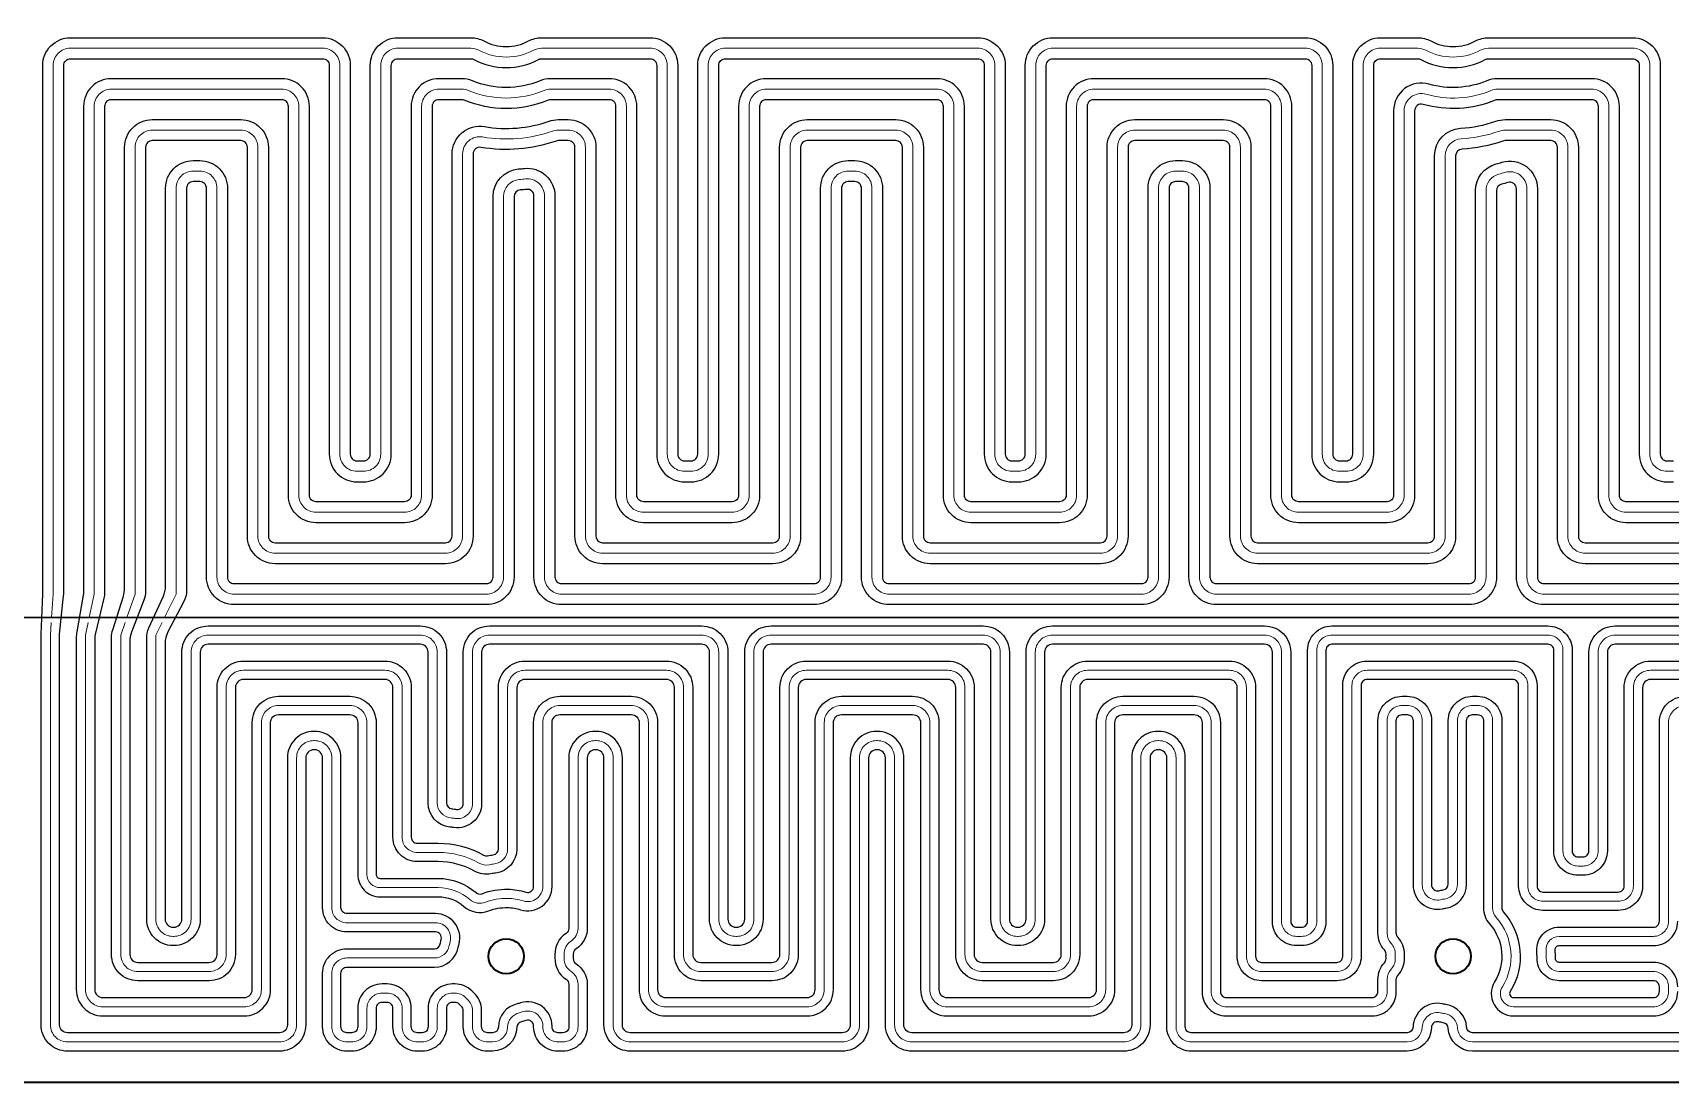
# Model space of a CAD drawing. Header units: millimetres. Extents: x -5937 to 68925, y -3068 to 5300.
# Drawn here: x 62103.1 to 62428.2, y 3786.1 to 3994.4 of the extents above; entities that cross this region are included whole.
import ezdxf

# ---------------------------------------------------------------- set-up
doc = ezdxf.new("R2010")
doc.units = ezdxf.units.MM
doc.header["$LTSCALE"] = 7
doc.layers.add('参照', color=6, linetype='Continuous', lineweight=9)
doc.layers.add('发热丝', color=3, linetype='Continuous')
doc.layers.add('发热分区', color=20, linetype='Continuous')

msp = doc.modelspace()

# ---------------------------------------------------------------- linework, layer by layer
at = {"color": 7, "linetype": 'Continuous', "lineweight": 35}
msp.add_lwpolyline([(61630.12, 4601.056), (61630.12, 4626.056), (61614.12, 4626.056), (61598.12, 4626.056), (61598.12, 4601.056, -0.4142136), (61593.12, 4596.056), (61433.12, 4596.056, 0.4142136), (61428.12, 4591.056), (61428.12, 3791.056, 0.4142136), (61433.12, 3786.056), (62773.12, 3786.056, 0.4142136), (62778.12, 3791.056), (62778.12, 4591.056, 0.4142136), (62773.12, 4596.056), (62613.12, 4596.056, -0.4142136), (62608.12, 4601.056), (62608.12, 4626.056), (62592.12, 4626.056), (62576.12, 4626.056), (62576.12, 4601.056)], format="xyb", dxfattribs=at)
at = {"color": 4}
msp.add_lwpolyline([(61712.454, 3786.056), (62493.786, 3786.056), (62493.786, 3878.312), (61712.454, 3878.312)], close=True, dxfattribs=at)
at = {"color": 7, "linetype": 'Continuous', "lineweight": 35}
for centre in [(62197.12, 3811.056), (62385.12, 3811.056)]:
    msp.add_circle(centre, 3.5, dxfattribs=at)
at = {"layer": '参照', "color": 5}
for points in [[(62106.858, 3878.312), (62107.185, 3882.947), (62107.185, 3987.911, -0.4142136), (62110.585, 3991.311), (62160.68, 3991.311, -0.4142136), (62164.08, 3987.911), (62164.08, 3910.731, 0.4142136), (62167.48, 3907.331), (62168.807, 3907.331, 0.4142136), (62172.207, 3910.731), (62172.207, 3987.911, -0.4142136), (62175.607, 3991.311), (62190.104, 3991.311, -0.123181), (62191.705, 3990.911, 0.2501577), (62202.535, 3990.911, -0.123181), (62204.135, 3991.311), (62225.701, 3991.311, -0.4142136), (62229.101, 3987.911), (62229.101, 3910.731, 0.4142136), (62232.501, 3907.331), (62233.829, 3907.331, 0.4142136), (62237.229, 3910.731), (62237.229, 3987.911, -0.4142136), (62240.629, 3991.311), (62290.723, 3991.311, -0.4142136), (62294.123, 3987.911), (62294.123, 3910.731, 0.4142136), (62297.523, 3907.331), (62298.851, 3907.331, 0.4142136), (62302.251, 3910.731), (62302.251, 3987.911, -0.4142136), (62305.651, 3991.311), (62355.745, 3991.311, -0.4142136), (62359.145, 3987.911), (62359.145, 3910.731, 0.4142136), (62362.545, 3907.331), (62363.873, 3907.331, 0.4142136), (62367.273, 3910.731), (62367.273, 3987.911, -0.4142136), (62370.673, 3991.311), (62378.104, 3991.311, -0.123181), (62379.705, 3990.911, 0.2501577), (62390.535, 3990.911, -0.123181), (62392.135, 3991.311), (62420.767, 3991.311, -0.4142136), (62424.167, 3987.911), (62424.167, 3910.731, 0.4142136), (62427.567, 3907.331), (62428.894, 3907.331, 0.4142136)], [(62114.334, 3878.312), (62115.313, 3882.947), (62115.313, 3979.784, -0.4142136), (62118.713, 3983.184), (62152.552, 3983.184, -0.4142136), (62155.952, 3979.784), (62155.952, 3902.603, 0.4142136), (62159.352, 3899.203), (62176.935, 3899.203, 0.4142136), (62180.335, 3902.603), (62180.335, 3979.784, -0.4142136), (62183.735, 3983.184), (62188.296, 3983.184, -0.0986129), (62189.599, 3982.924, 0.1991626), (62204.641, 3982.924, -0.0986129), (62205.943, 3983.184), (62217.574, 3983.184, -0.4142136), (62220.974, 3979.784), (62220.974, 3902.603, 0.4142136), (62224.374, 3899.203), (62241.957, 3899.203, 0.4142136), (62245.357, 3902.603), (62245.357, 3979.784, -0.4142136), (62248.757, 3983.184), (62282.595, 3983.184, -0.4142136), (62285.995, 3979.784), (62285.995, 3902.603, 0.4142136), (62289.395, 3899.203), (62306.979, 3899.203, 0.4142136), (62310.379, 3902.603), (62310.379, 3979.784, -0.4142136), (62313.779, 3983.184), (62347.617, 3983.184, -0.4142136), (62351.017, 3979.784), (62351.017, 3902.603, 0.4142136), (62354.417, 3899.203), (62372, 3899.203, 0.4142136), (62375.4, 3902.603), (62375.4, 3978.91, -0.4981807), (62379.733, 3982.18, 0.1693796), (62392.641, 3982.924, -0.0986129), (62393.943, 3983.184), (62412.639, 3983.184, -0.4142136), (62416.039, 3979.784), (62416.039, 3902.603, 0.4142136), (62419.439, 3899.203), (62437.022, 3899.203, 0.4142136)], [(62121.81, 3878.312), (62123.441, 3882.947), (62123.441, 3971.656, -0.4142136), (62126.841, 3975.056), (62144.424, 3975.056, -0.4142136), (62147.824, 3971.656), (62147.824, 3894.475, 0.4142136), (62151.224, 3891.075), (62185.063, 3891.075, 0.4142136), (62188.463, 3894.475), (62188.463, 3970.343, -0.4647844), (62192.436, 3973.694, 0.1274814), (62206.316, 3974.864, -0.0846172), (62207.443, 3975.056), (62209.446, 3975.056, -0.4142136), (62212.846, 3971.656), (62212.846, 3894.475, 0.4142136), (62216.246, 3891.075), (62250.084, 3891.075, 0.4142136), (62253.484, 3894.475), (62253.484, 3971.656, -0.4142136), (62256.884, 3975.056), (62274.468, 3975.056, -0.4142136), (62277.868, 3971.656), (62277.868, 3894.475, 0.4142136), (62281.268, 3891.075), (62315.106, 3891.075, 0.4142136), (62318.506, 3894.475), (62318.506, 3971.656, -0.4142136), (62321.906, 3975.056), (62339.489, 3975.056, -0.4142136), (62342.889, 3971.656), (62342.889, 3894.475, 0.4142136), (62346.289, 3891.075), (62380.128, 3891.075, 0.4142136), (62383.528, 3894.475), (62383.528, 3969.949, -0.3973077), (62386.731, 3973.343, 0.0700143), (62394.316, 3974.864, -0.0846172), (62395.443, 3975.056), (62404.511, 3975.056, -0.4142136), (62407.911, 3971.656), (62407.911, 3894.475, 0.4142136), (62411.311, 3891.075), (62445.15, 3891.075, 0.4142136)], [(62129.285, 3878.312), (62131.569, 3882.947), (62131.569, 3963.528, -0.4142136), (62134.969, 3966.928), (62136.296, 3966.928, -0.4142136), (62139.696, 3963.528), (62139.696, 3886.347, 0.4142136), (62143.096, 3882.947), (62193.19, 3882.947, 0.4142136), (62196.59, 3886.347), (62196.59, 3961.871, -0.3929539), (62199.742, 3965.262, 0.0084832), (62200.955, 3965.372, -0.4459295), (62204.718, 3961.991), (62204.718, 3886.347, 0.4142136), (62208.118, 3882.947), (62258.212, 3882.947, 0.4142136), (62261.612, 3886.347), (62261.612, 3963.528, -0.4142136), (62265.012, 3966.928), (62266.34, 3966.928, -0.4142136), (62269.74, 3963.528), (62269.74, 3886.347, 0.4142136), (62273.14, 3882.947), (62323.234, 3882.947, 0.4142136), (62326.634, 3886.347), (62326.634, 3963.528, -0.4142136), (62330.034, 3966.928), (62331.362, 3966.928, -0.4142136), (62334.762, 3963.528), (62334.762, 3886.347, 0.4142136), (62338.162, 3882.947), (62388.256, 3882.947, 0.4142136), (62391.656, 3886.347), (62391.656, 3963.043, -0.3411658), (62394.196, 3966.333, 0.0087743), (62395.409, 3966.673, -0.5021788), (62399.784, 3963.415), (62399.784, 3886.347, 0.4142136), (62403.184, 3882.947), (62453.278, 3882.947, 0.4142136)]]:
    msp.add_lwpolyline(points, format="xyb", dxfattribs=at)
at = {"layer": '参照'}
for points in [[(62431.874, 3794.056), (62388.974, 3794.056, -0.3976166), (62385.979, 3796.885, 0.3554097), (62383.426, 3799.682, -0.0172619), (62382.645, 3799.826, 0.4710798), (62379, 3796.976, -0.4064108), (62376.002, 3794.056), (62333.109, 3794.056, -0.4142136), (62330.109, 3797.056), (62330.109, 3850.467, 0.4142136), (62326.709, 3853.867), (62326.525, 3853.867, 0.4142136), (62323.125, 3850.467), (62323.125, 3797.456, -0.4142136), (62319.725, 3794.056), (62277.635, 3794.056, -0.4142136), (62274.235, 3797.456), (62274.235, 3850.467, 0.4142136), (62270.835, 3853.867), (62270.651, 3853.867, 0.4142136), (62267.251, 3850.467), (62267.251, 3797.456, -0.4142136), (62263.851, 3794.056), (62221.761, 3794.056, -0.4142136), (62218.361, 3797.456), (62218.361, 3850.467, 0.4142136), (62214.961, 3853.867), (62214.776, 3853.867, 0.4142136), (62211.376, 3850.467), (62211.376, 3816.602, -0.2556965), (62209.994, 3814.075, 0.2647582), (62208.613, 3811.447, -0.0169755), (62208.613, 3810.666, 0.2647582), (62209.994, 3808.038, -0.2556965), (62211.376, 3805.511), (62211.376, 3797.056, -0.4142136), (62208.376, 3794.056), (62207.392, 3794.056, -0.4142136), (62204.392, 3797.056), (62204.392, 3797.2, 0.5047852), (62200.508, 3800.067, -0.0175847), (62199.728, 3799.856, 0.3429904), (62197.408, 3796.995, -0.4082558), (62194.409, 3794.056), (62193.423, 3794.056, -0.4142136), (62190.423, 3797.056), (62190.423, 3800.275, 0.2127037), (62189.43, 3802.506, -0.0117559), (62189.036, 3802.877, 0.197379), (62186.927, 3803.743), (62186.439, 3803.743, 0.4142136), (62183.439, 3800.743), (62183.439, 3797.056, -0.4142136), (62180.439, 3794.056), (62179.455, 3794.056, -0.4142136), (62176.455, 3797.056), (62176.455, 3800.743, 0.4142136), (62173.455, 3803.743), (62172.471, 3803.743, 0.4142136), (62169.471, 3800.743), (62169.471, 3797.056, -0.4142136), (62166.471, 3794.056), (62165.486, 3794.056, -0.4142136), (62162.486, 3797.056), (62162.486, 3807.727, -0.4142136), (62165.486, 3810.727), (62182.868, 3810.727, 0.3609365), (62185.817, 3813.175, -0.0173899), (62185.991, 3813.955, 0.4909755), (62183.088, 3817.711), (62165.486, 3817.711, -0.4142136), (62162.486, 3820.711), (62162.486, 3850.467, 0.4142136), (62159.086, 3853.867), (62158.902, 3853.867, 0.4142136), (62155.502, 3850.467), (62155.502, 3797.456, -0.4142136), (62152.102, 3794.056), (62110.012, 3794.056, -0.4142136), (62106.612, 3797.456), (62106.612, 3874.82), (62106.788, 3877.312)], [(62431.289, 3860.851, 0.4142136), (62427.889, 3857.451), (62427.889, 3818.009, -0.4142136), (62424.889, 3815.009), (62406.16, 3815.009, 0.4331478), (62403.566, 3812.242, -0.0211715), (62403.6, 3810.678, 0.4202199), (62406.199, 3808.025), (62424.889, 3808.025, -0.4142136), (62427.889, 3805.025), (62427.889, 3804.041, -0.4142136), (62424.889, 3801.041), (62397.112, 3801.041, -0.587467), (62394.901, 3805.008, 0.331207), (62393.724, 3818.687, -0.1833972), (62392.968, 3820.677), (62392.968, 3857.851, 0.4142136), (62389.968, 3860.851), (62388.984, 3860.851, 0.4142136), (62385.984, 3857.851), (62385.984, 3825.398, -0.3715414), (62383.426, 3822.431, 0.0172619), (62382.645, 3822.287, -0.4792661), (62378.999, 3825.217), (62378.999, 3857.851, 0.4142136), (62375.999, 3860.851), (62375.015, 3860.851, 0.4142136), (62372.015, 3857.851), (62372.015, 3815.642, 0.1899304), (62372.822, 3813.595, -0.1987379), (62373.626, 3811.447, 0.0169755), (62373.626, 3810.666, -0.1987379), (62372.822, 3808.517, 0.1899304), (62372.015, 3806.471), (62372.015, 3804.041, -0.4142136), (62369.015, 3801.041), (62340.094, 3801.041, -0.4142136), (62337.094, 3804.041), (62337.094, 3857.451, 0.4142136), (62333.694, 3860.851), (62319.541, 3860.851, 0.4142136), (62316.141, 3857.451), (62316.141, 3804.441, -0.4142136), (62312.741, 3801.041), (62284.619, 3801.041, -0.4142136), (62281.219, 3804.441), (62281.219, 3857.451, 0.4142136), (62277.819, 3860.851), (62263.666, 3860.851, 0.4142136), (62260.266, 3857.451), (62260.266, 3804.441, -0.4142136), (62256.866, 3801.041), (62228.745, 3801.041, -0.4142136), (62225.345, 3804.441), (62225.345, 3857.451, 0.4142136), (62221.945, 3860.851), (62207.792, 3860.851, 0.4142136), (62204.392, 3857.451), (62204.392, 3824.913, -0.5047852), (62200.508, 3822.046, 0.0686159), (62197.408, 3822.553, 0.0986532), (62192.98, 3821.785, -0.2786018), (62189.925, 3822.326, 0.1815516), (62183.615, 3824.695), (62172.071, 3824.695, -0.4142136), (62169.471, 3827.295), (62169.471, 3857.451, 0.4142136), (62166.071, 3860.851), (62151.918, 3860.851, 0.4142136), (62148.518, 3857.451), (62148.518, 3804.441, -0.4142136), (62145.118, 3801.041), (62116.996, 3801.041, -0.4142136), (62113.596, 3804.441), (62113.596, 3874.82), (62114.123, 3877.312)], [(62452.427, 3867.835), (62424.305, 3867.835, 0.4142136), (62420.905, 3864.435), (62420.905, 3824.993, -0.4142136), (62417.905, 3821.993), (62402.952, 3821.993, -0.4142136), (62399.952, 3824.993), (62399.952, 3864.835, 0.4142136), (62396.952, 3867.835), (62368.031, 3867.835, 0.4142136), (62365.031, 3864.835), (62365.031, 3811.025, -0.4142136), (62362.031, 3808.025), (62347.078, 3808.025, -0.4142136), (62344.078, 3811.025), (62344.078, 3864.435, 0.4142136), (62340.678, 3867.835), (62312.556, 3867.835, 0.4142136), (62309.156, 3864.435), (62309.156, 3811.425, -0.4142136), (62305.756, 3808.025), (62291.604, 3808.025, -0.4142136), (62288.204, 3811.425), (62288.204, 3864.435, 0.4142136), (62284.804, 3867.835), (62256.682, 3867.835, 0.4142136), (62253.282, 3864.435), (62253.282, 3811.425, -0.4142136), (62249.882, 3808.025), (62235.729, 3808.025, -0.4142136), (62232.329, 3811.425), (62232.329, 3864.435, 0.4142136), (62228.929, 3867.835), (62200.808, 3867.835, 0.4142136), (62197.408, 3864.435), (62197.408, 3832.368, -0.3776089), (62194.786, 3829.392, 0.0143623), (62193.738, 3829.228, -0.1755768), (62191.721, 3829.561, 0.1284312), (62183.615, 3831.68), (62179.455, 3831.68, -0.4142136), (62176.455, 3834.68), (62176.455, 3864.435, 0.4142136), (62173.055, 3867.835), (62144.933, 3867.835, 0.4142136), (62141.533, 3864.435), (62141.533, 3811.425, -0.4142136), (62138.133, 3808.025), (62123.981, 3808.025, -0.4142136), (62120.581, 3811.425), (62120.581, 3874.82), (62121.458, 3877.312)], [(62459.411, 3874.82), (62417.321, 3874.82, 0.4142136), (62413.921, 3871.42), (62413.921, 3831.978, -0.4142136), (62410.921, 3828.978), (62409.937, 3828.978, -0.4142136), (62406.937, 3831.978), (62406.937, 3871.82, 0.4142136), (62403.937, 3874.82), (62361.047, 3874.82, 0.4142136), (62358.047, 3871.82), (62358.047, 3818.009, -0.4142136), (62355.047, 3815.009), (62354.062, 3815.009, -0.4142136), (62351.062, 3818.009), (62351.062, 3871.42, 0.4142136), (62347.662, 3874.82), (62305.572, 3874.82, 0.4142136), (62302.172, 3871.42), (62302.172, 3818.409, -0.4142136), (62298.772, 3815.009), (62298.588, 3815.009, -0.4142136), (62295.188, 3818.409), (62295.188, 3871.42, 0.4142136), (62291.788, 3874.82), (62249.698, 3874.82, 0.4142136), (62246.298, 3871.42), (62246.298, 3818.409, -0.4142136), (62242.898, 3815.009), (62242.714, 3815.009, -0.4142136), (62239.314, 3818.409), (62239.314, 3871.42, 0.4142136), (62235.914, 3874.82), (62193.823, 3874.82, 0.4142136), (62190.423, 3871.42), (62190.423, 3841.389, -0.4570215), (62186.993, 3838.42, 0.0093416), (62186.12, 3838.53, -0.3833394), (62183.439, 3841.513), (62183.439, 3871.42, 0.4142136), (62180.039, 3874.82), (62137.949, 3874.82, 0.4142136), (62134.549, 3871.42), (62134.549, 3818.409, -0.4142136), (62131.149, 3815.009), (62130.965, 3815.009, -0.4142136), (62127.565, 3818.409), (62127.565, 3874.82), (62128.792, 3877.312)]]:
    msp.add_lwpolyline(points, format="xyb", dxfattribs=at)
at = {"layer": '发热丝'}
for points in [[(62431.874, 3792.231), (62388.974, 3792.231, -0.3976166), (62384.157, 3796.781, 0.3554097), (62383.157, 3797.877, -0.0172619), (62382.252, 3798.043, 0.4710798), (62380.825, 3796.927, -0.4064108), (62376.002, 3792.231), (62333.109, 3792.231, -0.4142136), (62328.284, 3797.056), (62328.284, 3850.467, 0.4142136), (62326.709, 3852.042), (62326.525, 3852.042, 0.4142136), (62324.95, 3850.467), (62324.95, 3797.456, -0.4142136), (62319.725, 3792.231), (62277.635, 3792.231, -0.4142136), (62272.41, 3797.456), (62272.41, 3850.467, 0.4142136), (62270.835, 3852.042), (62270.651, 3852.042, 0.4142136), (62269.076, 3850.467), (62269.076, 3797.456, -0.4142136), (62263.851, 3792.231), (62221.761, 3792.231, -0.4142136), (62216.536, 3797.456), (62216.536, 3850.467, 0.4142136), (62214.961, 3852.042), (62214.776, 3852.042, 0.4142136), (62213.201, 3850.467), (62213.201, 3816.602, -0.2556965), (62210.978, 3812.538, 0.2647582), (62210.437, 3811.509, -0.0169755), (62210.437, 3810.604, 0.2647582), (62210.978, 3809.575, -0.2556965), (62213.201, 3805.511), (62213.201, 3797.056, -0.4142136), (62208.376, 3792.231), (62207.392, 3792.231, -0.4142136), (62202.567, 3797.056), (62202.567, 3797.2, 0.5047852), (62201.046, 3798.323, -0.0175847), (62200.141, 3798.078, 0.3429904), (62199.233, 3796.958, -0.4082558), (62194.409, 3792.231), (62193.423, 3792.231, -0.4142136), (62188.598, 3797.056), (62188.598, 3800.275, 0.2127037), (62188.209, 3801.149, -0.0117559), (62187.753, 3801.579, 0.197379), (62186.927, 3801.918), (62186.439, 3801.918, 0.4142136), (62185.264, 3800.743), (62185.264, 3797.056, -0.4142136), (62180.439, 3792.231), (62179.455, 3792.231, -0.4142136), (62174.63, 3797.056), (62174.63, 3800.743, 0.4142136), (62173.455, 3801.918), (62172.471, 3801.918, 0.4142136), (62171.296, 3800.743), (62171.296, 3797.056, -0.4142136), (62166.471, 3792.231), (62165.486, 3792.231, -0.4142136), (62160.661, 3797.056), (62160.661, 3807.727, -0.4142136), (62165.486, 3812.552), (62182.868, 3812.552, 0.3609365), (62184.023, 3813.511, -0.0173899), (62184.225, 3814.415, 0.4909755), (62183.088, 3815.886), (62165.486, 3815.886, -0.4142136), (62160.661, 3820.711), (62160.661, 3850.467, 0.4142136), (62159.086, 3852.042), (62158.902, 3852.042, 0.4142136), (62157.327, 3850.467), (62157.327, 3797.456, -0.4142136), (62152.102, 3792.231), (62110.012, 3792.231, -0.4142136), (62104.787, 3797.456), (62104.787, 3874.788, -0.0096263), (62104.791, 3874.98), (62105.097, 3882.925, 0.0096263), (62105.1, 3883.117), (62105.1, 3987.911, -0.4142136), (62110.585, 3993.396), (62160.68, 3993.396, -0.4142136), (62166.165, 3987.911), (62166.165, 3910.731, 0.4142136), (62167.48, 3909.416), (62168.807, 3909.416, 0.4142136), (62170.122, 3910.731), (62170.122, 3987.911, -0.4142136), (62175.607, 3993.396), (62190.104, 3993.396, -0.123181), (62192.687, 3992.75, 0.2501577), (62201.553, 3992.75, -0.123181), (62204.135, 3993.396), (62225.701, 3993.396, -0.4142136), (62231.186, 3987.911), (62231.186, 3910.731, 0.4142136), (62232.501, 3909.416), (62233.829, 3909.416, 0.4142136), (62235.144, 3910.731), (62235.144, 3987.911, -0.4142136), (62240.629, 3993.396), (62290.723, 3993.396, -0.4142136), (62296.208, 3987.911), (62296.208, 3910.731, 0.4142136), (62297.523, 3909.416), (62298.851, 3909.416, 0.4142136), (62300.166, 3910.731), (62300.166, 3987.911, -0.4142136), (62305.651, 3993.396), (62355.745, 3993.396, -0.4142136), (62361.23, 3987.911), (62361.23, 3910.731, 0.4142136), (62362.545, 3909.416), (62363.873, 3909.416, 0.4142136), (62365.188, 3910.731), (62365.188, 3987.911, -0.4142136), (62370.673, 3993.396), (62378.104, 3993.396, -0.123181), (62380.687, 3992.75, 0.2501577), (62389.553, 3992.75, -0.123181), (62392.135, 3993.396), (62420.767, 3993.396, -0.4142136), (62426.252, 3987.911), (62426.252, 3910.731, 0.4142136), (62427.567, 3909.416), (62428.894, 3909.416, 0.4142136)], [(62431.874, 3795.881), (62388.974, 3795.881, -0.3976166), (62387.801, 3796.989, 0.3554097), (62383.695, 3801.487, -0.0172619), (62383.038, 3801.608, 0.4710798), (62377.176, 3797.025, -0.4064108), (62376.002, 3795.881), (62333.109, 3795.881, -0.4142136), (62331.934, 3797.056), (62331.934, 3850.467, 0.4142136), (62326.709, 3855.692), (62326.525, 3855.692, 0.4142136), (62321.3, 3850.467), (62321.3, 3797.456, -0.4142136), (62319.725, 3795.881), (62277.635, 3795.881, -0.4142136), (62276.06, 3797.456), (62276.06, 3850.467, 0.4142136), (62270.835, 3855.692), (62270.651, 3855.692, 0.4142136), (62265.426, 3850.467), (62265.426, 3797.456, -0.4142136), (62263.851, 3795.881), (62221.761, 3795.881, -0.4142136), (62220.186, 3797.456), (62220.186, 3850.467, 0.4142136), (62214.961, 3855.692), (62214.776, 3855.692, 0.4142136), (62209.551, 3850.467), (62209.551, 3816.602, -0.2556965), (62209.01, 3815.612, 0.2647582), (62206.789, 3811.385, -0.0169755), (62206.789, 3810.728, 0.2647582), (62209.01, 3806.501, -0.2556965), (62209.551, 3805.511), (62209.551, 3797.056, -0.4142136), (62208.376, 3795.881), (62207.392, 3795.881, -0.4142136), (62206.217, 3797.056), (62206.217, 3797.2, 0.5047852), (62199.97, 3801.811, -0.0175847), (62199.314, 3801.633, 0.3429904), (62195.584, 3797.032, -0.4082558), (62194.409, 3795.881), (62193.423, 3795.881, -0.4142136), (62192.248, 3797.056), (62192.248, 3800.275, 0.2127037), (62190.65, 3803.863, -0.0117559), (62190.319, 3804.175, 0.197379), (62186.927, 3805.568), (62186.439, 3805.568, 0.4142136), (62181.614, 3800.743), (62181.614, 3797.056, -0.4142136), (62180.439, 3795.881), (62179.455, 3795.881, -0.4142136), (62178.28, 3797.056), (62178.28, 3800.743, 0.4142136), (62173.455, 3805.568), (62172.471, 3805.568, 0.4142136), (62167.646, 3800.743), (62167.646, 3797.056, -0.4142136), (62166.471, 3795.881), (62165.486, 3795.881, -0.4142136), (62164.311, 3797.056), (62164.311, 3807.727, -0.4142136), (62165.486, 3808.902), (62182.868, 3808.902, 0.3609365), (62187.61, 3812.838, -0.0173899), (62187.757, 3813.495, 0.4909755), (62183.088, 3819.536), (62165.486, 3819.536, -0.4142136), (62164.311, 3820.711), (62164.311, 3850.467, 0.4142136), (62159.086, 3855.692), (62158.902, 3855.692, 0.4142136), (62153.677, 3850.467), (62153.677, 3797.456, -0.4142136), (62152.102, 3795.881), (62110.012, 3795.881, -0.4142136), (62108.437, 3797.456), (62108.437, 3874.499, -0.0255812), (62108.463, 3875.01), (62109.244, 3882.619, 0.0255812), (62109.27, 3883.13), (62109.27, 3987.911, -0.4142136), (62110.585, 3989.226), (62160.68, 3989.226, -0.4142136), (62161.995, 3987.911), (62161.995, 3910.731, 0.4142136), (62167.48, 3905.246), (62168.807, 3905.246, 0.4142136), (62174.292, 3910.731), (62174.292, 3987.911, -0.4142136), (62175.607, 3989.226), (62190.104, 3989.226, -0.123181), (62190.723, 3989.071, 0.2501577), (62203.516, 3989.071, -0.123181), (62204.135, 3989.226), (62225.701, 3989.226, -0.4142136), (62227.016, 3987.911), (62227.016, 3910.731, 0.4142136), (62232.501, 3905.246), (62233.829, 3905.246, 0.4142136), (62239.314, 3910.731), (62239.314, 3987.911, -0.4142136), (62240.629, 3989.226), (62290.723, 3989.226, -0.4142136), (62292.038, 3987.911), (62292.038, 3910.731, 0.4142136), (62297.523, 3905.246), (62298.851, 3905.246, 0.4142136), (62304.336, 3910.731), (62304.336, 3987.911, -0.4142136), (62305.651, 3989.226), (62355.745, 3989.226, -0.4142136), (62357.06, 3987.911), (62357.06, 3910.731, 0.4142136), (62362.545, 3905.246), (62363.873, 3905.246, 0.4142136), (62369.358, 3910.731), (62369.358, 3987.911, -0.4142136), (62370.673, 3989.226), (62378.104, 3989.226, -0.123181), (62378.723, 3989.071, 0.2501577), (62391.516, 3989.071, -0.123181), (62392.135, 3989.226), (62420.767, 3989.226, -0.4142136), (62422.082, 3987.911), (62422.082, 3910.731, 0.4142136), (62427.567, 3905.246), (62428.894, 3905.246, 0.4142136)], [(62437.022, 3901.288), (62419.439, 3901.288, -0.4142136), (62418.124, 3902.603), (62418.124, 3979.784, 0.4142136), (62412.639, 3985.269), (62393.943, 3985.269, 0.0986129), (62391.842, 3984.85, -0.1693796), (62380.305, 3984.185, 0.4981807), (62373.315, 3978.91), (62373.315, 3902.603, -0.4142136), (62372, 3901.288), (62354.417, 3901.288, -0.4142136), (62353.102, 3902.603), (62353.102, 3979.784, 0.4142136), (62347.617, 3985.269), (62313.779, 3985.269, 0.4142136), (62308.294, 3979.784), (62308.294, 3902.603, -0.4142136), (62306.979, 3901.288), (62289.395, 3901.288, -0.4142136), (62288.08, 3902.603), (62288.08, 3979.784, 0.4142136), (62282.595, 3985.269), (62248.757, 3985.269, 0.4142136), (62243.272, 3979.784), (62243.272, 3902.603, -0.4142136), (62241.957, 3901.288), (62224.374, 3901.288, -0.4142136), (62223.059, 3902.603), (62223.059, 3979.784, 0.4142136), (62217.574, 3985.269), (62205.943, 3985.269, 0.0986129), (62203.842, 3984.85, -0.1991626), (62190.398, 3984.85, 0.0986129), (62188.296, 3985.269), (62183.735, 3985.269, 0.4142136), (62178.25, 3979.784), (62178.25, 3902.603, -0.4142136), (62176.935, 3901.288), (62159.352, 3901.288, -0.4142136), (62158.037, 3902.603), (62158.037, 3979.784, 0.4142136), (62152.552, 3985.269), (62118.713, 3985.269, 0.4142136), (62113.228, 3979.784), (62113.228, 3883.608, -0.0442256), (62113.15, 3882.729), (62111.849, 3875.447, 0.0442256), (62111.771, 3874.567), (62111.771, 3804.441, 0.4142136), (62116.996, 3799.216), (62145.118, 3799.216, 0.4142136), (62150.343, 3804.441), (62150.343, 3857.451, -0.4142136), (62151.918, 3859.026), (62166.071, 3859.026, -0.4142136), (62167.646, 3857.451), (62167.646, 3827.295, 0.4142136), (62172.071, 3822.87), (62183.613, 3822.87, -0.1816224), (62188.723, 3820.952, 0.2785928), (62193.637, 3820.082, -0.0986532), (62197.362, 3820.728, -0.0686159), (62199.97, 3820.302, 0.5047852), (62206.217, 3824.913), (62206.217, 3857.451, -0.4142136), (62207.792, 3859.026), (62221.945, 3859.026, -0.4142136), (62223.52, 3857.451), (62223.52, 3804.441, 0.4142136), (62228.745, 3799.216), (62256.866, 3799.216, 0.4142136), (62262.091, 3804.441), (62262.091, 3857.451, -0.4142136), (62263.666, 3859.026), (62277.819, 3859.026, -0.4142136), (62279.394, 3857.451), (62279.394, 3804.441, 0.4142136), (62284.619, 3799.216), (62312.741, 3799.216, 0.4142136), (62317.966, 3804.441), (62317.966, 3857.451, -0.4142136), (62319.541, 3859.026), (62333.694, 3859.026, -0.4142136), (62335.269, 3857.451), (62335.269, 3804.041, 0.4142136), (62340.094, 3799.216), (62369.015, 3799.216, 0.4142136), (62373.84, 3804.041), (62373.84, 3806.471, -0.1899304), (62374.156, 3807.272, 0.1987379), (62375.45, 3810.728, -0.0169755), (62375.45, 3811.385, 0.1987379), (62374.156, 3814.84, -0.1899304), (62373.84, 3815.642), (62373.84, 3857.851, -0.4142136), (62375.015, 3859.026), (62375.999, 3859.026, -0.4142136), (62377.174, 3857.851), (62377.174, 3825.217, 0.4792661), (62383.038, 3820.505, -0.0172619), (62383.695, 3820.626, 0.3715414), (62387.809, 3825.398), (62387.809, 3857.851, -0.4142136), (62388.984, 3859.026), (62389.968, 3859.026, -0.4142136), (62391.143, 3857.851), (62391.143, 3820.677, 0.1833972), (62392.358, 3817.476, -0.331207), (62393.349, 3805.968, 0.587467), (62397.112, 3799.216), (62424.889, 3799.216, 0.4142136), (62429.714, 3804.041)], [(62437.022, 3897.118), (62419.439, 3897.118, -0.4142136), (62413.954, 3902.603), (62413.954, 3979.784, 0.4142136), (62412.639, 3981.099), (62393.943, 3981.099, 0.0986129), (62393.439, 3980.998, -0.1693796), (62379.161, 3980.175, 0.4981807), (62377.485, 3978.91), (62377.485, 3902.603, -0.4142136), (62372, 3897.118), (62354.417, 3897.118, -0.4142136), (62348.932, 3902.603), (62348.932, 3979.784, 0.4142136), (62347.617, 3981.099), (62313.779, 3981.099, 0.4142136), (62312.464, 3979.784), (62312.464, 3902.603, -0.4142136), (62306.979, 3897.118), (62289.395, 3897.118, -0.4142136), (62283.91, 3902.603), (62283.91, 3979.784, 0.4142136), (62282.595, 3981.099), (62248.757, 3981.099, 0.4142136), (62247.442, 3979.784), (62247.442, 3902.603, -0.4142136), (62241.957, 3897.118), (62224.374, 3897.118, -0.4142136), (62218.889, 3902.603), (62218.889, 3979.784, 0.4142136), (62217.574, 3981.099), (62205.943, 3981.099, 0.0986129), (62205.439, 3980.998, -0.1991626), (62188.8, 3980.998, 0.0986129), (62188.296, 3981.099), (62183.735, 3981.099, 0.4142136), (62182.42, 3979.784), (62182.42, 3902.603, -0.4142136), (62176.935, 3897.118), (62159.352, 3897.118, -0.4142136), (62153.867, 3902.603), (62153.867, 3979.784, 0.4142136), (62152.552, 3981.099), (62118.713, 3981.099, 0.4142136), (62117.398, 3979.784), (62117.398, 3883.331, -0.0599127), (62117.256, 3882.146), (62115.564, 3875.213, 0.0599127), (62115.421, 3874.028), (62115.421, 3804.441, 0.4142136), (62116.996, 3802.866), (62145.118, 3802.866, 0.4142136), (62146.693, 3804.441), (62146.693, 3857.451, -0.4142136), (62151.918, 3862.676), (62166.071, 3862.676, -0.4142136), (62171.296, 3857.451), (62171.296, 3827.295, 0.4142136), (62172.071, 3826.52), (62183.613, 3826.52, -0.1816161), (62191.126, 3823.699, 0.2785928), (62192.322, 3823.488, -0.0986532), (62197.453, 3824.377, -0.0686159), (62201.046, 3823.79, 0.5047852), (62202.567, 3824.913), (62202.567, 3857.451, -0.4142136), (62207.792, 3862.676), (62221.945, 3862.676, -0.4142136), (62227.17, 3857.451), (62227.17, 3804.441, 0.4142136), (62228.745, 3802.866), (62256.866, 3802.866, 0.4142136), (62258.441, 3804.441), (62258.441, 3857.451, -0.4142136), (62263.666, 3862.676), (62277.819, 3862.676, -0.4142136), (62283.044, 3857.451), (62283.044, 3804.441, 0.4142136), (62284.619, 3802.866), (62312.741, 3802.866, 0.4142136), (62314.316, 3804.441), (62314.316, 3857.451, -0.4142136), (62319.541, 3862.676), (62333.694, 3862.676, -0.4142136), (62338.919, 3857.451), (62338.919, 3804.041, 0.4142136), (62340.094, 3802.866), (62369.015, 3802.866, 0.4142136), (62370.19, 3804.041), (62370.19, 3806.471, -0.1899304), (62371.487, 3809.762, 0.1987379), (62371.802, 3810.604, -0.0169755), (62371.802, 3811.509, 0.1987379), (62371.487, 3812.35, -0.1899304), (62370.19, 3815.642), (62370.19, 3857.851, -0.4142136), (62375.015, 3862.676), (62375.999, 3862.676, -0.4142136), (62380.824, 3857.851), (62380.824, 3825.217, 0.4792661), (62382.252, 3824.069, -0.0172619), (62383.157, 3824.236, 0.3715414), (62384.159, 3825.398), (62384.159, 3857.851, -0.4142136), (62388.984, 3862.676), (62389.968, 3862.676, -0.4142136), (62394.793, 3857.851), (62394.793, 3820.677, 0.1833972), (62395.089, 3819.898, -0.331207), (62396.453, 3804.048, 0.587467), (62397.112, 3802.866), (62424.889, 3802.866, 0.4142136), (62426.064, 3804.041), (62426.064, 3805.025, 0.4142136), (62424.889, 3806.2), (62406.199, 3806.2, -0.4202199), (62401.775, 3810.715, 0.0211715), (62401.744, 3812.125, -0.4331478), (62406.16, 3816.834), (62424.889, 3816.834, 0.4142136), (62426.064, 3818.009), (62426.064, 3857.451, -0.4142136), (62431.289, 3862.676)], [(62452.427, 3866.01), (62424.305, 3866.01, 0.4142136), (62422.73, 3864.435), (62422.73, 3824.993, -0.4142136), (62417.905, 3820.168), (62402.952, 3820.168, -0.4142136), (62398.127, 3824.993), (62398.127, 3864.835, 0.4142136), (62396.952, 3866.01), (62368.031, 3866.01, 0.4142136), (62366.856, 3864.835), (62366.856, 3811.025, -0.4142136), (62362.031, 3806.2), (62347.078, 3806.2, -0.4142136), (62342.253, 3811.025), (62342.253, 3864.435, 0.4142136), (62340.678, 3866.01), (62312.556, 3866.01, 0.4142136), (62310.981, 3864.435), (62310.981, 3811.425, -0.4142136), (62305.756, 3806.2), (62291.604, 3806.2, -0.4142136), (62286.379, 3811.425), (62286.379, 3864.435, 0.4142136), (62284.804, 3866.01), (62256.682, 3866.01, 0.4142136), (62255.107, 3864.435), (62255.107, 3811.425, -0.4142136), (62249.882, 3806.2), (62235.729, 3806.2, -0.4142136), (62230.504, 3811.425), (62230.504, 3864.435, 0.4142136), (62228.929, 3866.01), (62200.808, 3866.01, 0.4142136), (62199.233, 3864.435), (62199.233, 3832.368, -0.3776089), (62195.017, 3827.582, 0.0143623), (62194.072, 3827.434, -0.1755615), (62190.828, 3827.969, 0.1285414), (62183.609, 3829.855), (62179.455, 3829.855, -0.4142136), (62174.63, 3834.68), (62174.63, 3864.435, 0.4142136), (62173.055, 3866.01), (62144.933, 3866.01, 0.4142136), (62143.358, 3864.435), (62143.358, 3811.425, -0.4142136), (62138.133, 3806.2), (62123.981, 3806.2, -0.4142136), (62118.756, 3811.425), (62118.756, 3874.355, -0.0771684), (62118.991, 3875.871), (62121.12, 3882.564, 0.0771684), (62121.356, 3884.08), (62121.356, 3971.656, -0.4142136), (62126.841, 3977.141), (62144.424, 3977.141, -0.4142136), (62149.909, 3971.656), (62149.909, 3894.475, 0.4142136), (62151.224, 3893.16), (62185.063, 3893.16, 0.4142136), (62186.378, 3894.475), (62186.378, 3970.343, -0.4647844), (62192.788, 3975.749, 0.1274814), (62205.626, 3976.831, -0.0846172), (62207.443, 3977.141), (62209.446, 3977.141, -0.4142136), (62214.931, 3971.656), (62214.931, 3894.475, 0.4142136), (62216.246, 3893.16), (62250.084, 3893.16, 0.4142136), (62251.399, 3894.475), (62251.399, 3971.656, -0.4142136), (62256.884, 3977.141), (62274.468, 3977.141, -0.4142136), (62279.953, 3971.656), (62279.953, 3894.475, 0.4142136), (62281.268, 3893.16), (62315.106, 3893.16, 0.4142136), (62316.421, 3894.475), (62316.421, 3971.656, -0.4142136), (62321.906, 3977.141), (62339.489, 3977.141, -0.4142136), (62344.974, 3971.656), (62344.974, 3894.475, 0.4142136), (62346.289, 3893.16), (62380.128, 3893.16, 0.4142136), (62381.443, 3894.475), (62381.443, 3969.949, -0.3973077), (62386.61, 3975.425, 0.0700143), (62393.626, 3976.831, -0.0846172), (62395.443, 3977.141), (62404.511, 3977.141, -0.4142136), (62409.996, 3971.656), (62409.996, 3894.475, 0.4142136), (62411.311, 3893.16), (62445.15, 3893.16, 0.4142136)], [(62445.15, 3888.99), (62411.311, 3888.99, -0.4142136), (62405.826, 3894.475), (62405.826, 3971.656, 0.4142136), (62404.511, 3972.971), (62395.443, 3972.971, 0.0846172), (62395.007, 3972.897, -0.0700143), (62386.852, 3971.262, 0.3973077), (62385.613, 3969.949), (62385.613, 3894.475, -0.4142136), (62380.128, 3888.99), (62346.289, 3888.99, -0.4142136), (62340.804, 3894.475), (62340.804, 3971.656, 0.4142136), (62339.489, 3972.971), (62321.906, 3972.971, 0.4142136), (62320.591, 3971.656), (62320.591, 3894.475, -0.4142136), (62315.106, 3888.99), (62281.268, 3888.99, -0.4142136), (62275.783, 3894.475), (62275.783, 3971.656, 0.4142136), (62274.468, 3972.971), (62256.884, 3972.971, 0.4142136), (62255.569, 3971.656), (62255.569, 3894.475, -0.4142136), (62250.084, 3888.99), (62216.246, 3888.99, -0.4142136), (62210.761, 3894.475), (62210.761, 3971.656, 0.4142136), (62209.446, 3972.971), (62207.443, 3972.971, 0.0846172), (62207.007, 3972.897, -0.1274814), (62192.085, 3971.639, 0.4647844), (62190.548, 3970.343), (62190.548, 3894.475, -0.4142136), (62185.063, 3888.99), (62151.224, 3888.99, -0.4142136), (62145.739, 3894.475), (62145.739, 3971.656, 0.4142136), (62144.424, 3972.971), (62126.841, 3972.971, 0.4142136), (62125.526, 3971.656), (62125.526, 3883.523, -0.0923605), (62125.19, 3881.722), (62122.741, 3875.377, 0.0923605), (62122.406, 3873.576), (62122.406, 3811.425, 0.4142136), (62123.981, 3809.85), (62138.133, 3809.85, 0.4142136), (62139.708, 3811.425), (62139.708, 3864.435, -0.4142136), (62144.933, 3869.66), (62173.055, 3869.66, -0.4142136), (62178.28, 3864.435), (62178.28, 3834.68, 0.4142136), (62179.455, 3833.505), (62183.608, 3833.505, -0.1285356), (62192.614, 3831.153, 0.1755615), (62193.404, 3831.022, -0.0143623), (62194.556, 3831.203, 0.3776089), (62195.583, 3832.368), (62195.583, 3864.435, -0.4142136), (62200.808, 3869.66), (62228.929, 3869.66, -0.4142136), (62234.154, 3864.435), (62234.154, 3811.425, 0.4142136), (62235.729, 3809.85), (62249.882, 3809.85, 0.4142136), (62251.457, 3811.425), (62251.457, 3864.435, -0.4142136), (62256.682, 3869.66), (62284.804, 3869.66, -0.4142136), (62290.029, 3864.435), (62290.029, 3811.425, 0.4142136), (62291.604, 3809.85), (62305.756, 3809.85, 0.4142136), (62307.331, 3811.425), (62307.331, 3864.435, -0.4142136), (62312.556, 3869.66), (62340.678, 3869.66, -0.4142136), (62345.903, 3864.435), (62345.903, 3811.025, 0.4142136), (62347.078, 3809.85), (62362.031, 3809.85, 0.4142136), (62363.206, 3811.025), (62363.206, 3864.835, -0.4142136), (62368.031, 3869.66), (62396.952, 3869.66, -0.4142136), (62401.777, 3864.835), (62401.777, 3824.993, 0.4142136), (62402.952, 3823.818), (62417.905, 3823.818, 0.4142136), (62419.08, 3824.993), (62419.08, 3864.435, -0.4142136), (62424.305, 3869.66), (62452.427, 3869.66, -0.4142136)], [(62459.411, 3872.995), (62417.321, 3872.995, 0.4142136), (62415.746, 3871.42), (62415.746, 3831.978, -0.4142136), (62410.921, 3827.153), (62409.937, 3827.153, -0.4142136), (62405.112, 3831.978), (62405.112, 3871.82, 0.4142136), (62403.937, 3872.995), (62361.047, 3872.995, 0.4142136), (62359.872, 3871.82), (62359.872, 3818.009, -0.4142136), (62355.047, 3813.184), (62354.062, 3813.184, -0.4142136), (62349.237, 3818.009), (62349.237, 3871.42, 0.4142136), (62347.662, 3872.995), (62305.572, 3872.995, 0.4142136), (62303.997, 3871.42), (62303.997, 3818.409, -0.4142136), (62298.772, 3813.184), (62298.588, 3813.184, -0.4142136), (62293.363, 3818.409), (62293.363, 3871.42, 0.4142136), (62291.788, 3872.995), (62249.698, 3872.995, 0.4142136), (62248.123, 3871.42), (62248.123, 3818.409, -0.4142136), (62242.898, 3813.184), (62242.714, 3813.184, -0.4142136), (62237.489, 3818.409), (62237.489, 3871.42, 0.4142136), (62235.914, 3872.995), (62193.823, 3872.995, 0.4142136), (62192.248, 3871.42), (62192.248, 3841.389, -0.4570215), (62186.732, 3836.614, 0.0093416), (62185.926, 3836.715, -0.3833394), (62181.614, 3841.513), (62181.614, 3871.42, 0.4142136), (62180.039, 3872.995), (62137.949, 3872.995, 0.4142136), (62136.374, 3871.42), (62136.374, 3818.409, -0.4142136), (62131.149, 3813.184), (62130.965, 3813.184, -0.4142136), (62125.74, 3818.409), (62125.74, 3874.156, -0.1076206), (62126.193, 3876.235), (62129.031, 3882.443, 0.1076206), (62129.484, 3884.522), (62129.484, 3963.528, -0.4142136), (62134.969, 3969.013), (62136.296, 3969.013, -0.4142136), (62141.781, 3963.528), (62141.781, 3886.347, 0.4142136), (62143.096, 3885.032), (62193.19, 3885.032, 0.4142136), (62194.505, 3886.347), (62194.505, 3961.871, -0.3929539), (62199.59, 3967.342, 0.0084832), (62200.732, 3967.445, -0.4459295), (62206.803, 3961.991), (62206.803, 3886.347, 0.4142136), (62208.118, 3885.032), (62258.212, 3885.032, 0.4142136), (62259.527, 3886.347), (62259.527, 3963.528, -0.4142136), (62265.012, 3969.013), (62266.34, 3969.013, -0.4142136), (62271.825, 3963.528), (62271.825, 3886.347, 0.4142136), (62273.14, 3885.032), (62323.234, 3885.032, 0.4142136), (62324.549, 3886.347), (62324.549, 3963.528, -0.4142136), (62330.034, 3969.013), (62331.362, 3969.013, -0.4142136), (62336.847, 3963.528), (62336.847, 3886.347, 0.4142136), (62338.162, 3885.032), (62388.256, 3885.032, 0.4142136), (62389.571, 3886.347), (62389.571, 3963.043, -0.3411658), (62393.669, 3968.35, 0.0087743), (62394.811, 3968.67, -0.5021788), (62401.869, 3963.415), (62401.869, 3886.347, 0.4142136), (62403.184, 3885.032), (62453.278, 3885.032, 0.4142136)], [(62453.278, 3880.862), (62403.184, 3880.862, -0.4142136), (62397.699, 3886.347), (62397.699, 3963.415, 0.5021788), (62396.007, 3964.675, -0.0087743), (62394.723, 3964.316, 0.3411658), (62393.741, 3963.043), (62393.741, 3886.347, -0.4142136), (62388.256, 3880.862), (62338.162, 3880.862, -0.4142136), (62332.677, 3886.347), (62332.677, 3963.528, 0.4142136), (62331.362, 3964.843), (62330.034, 3964.843, 0.4142136), (62328.719, 3963.528), (62328.719, 3886.347, -0.4142136), (62323.234, 3880.862), (62273.14, 3880.862, -0.4142136), (62267.655, 3886.347), (62267.655, 3963.528, 0.4142136), (62266.34, 3964.843), (62265.012, 3964.843, 0.4142136), (62263.697, 3963.528), (62263.697, 3886.347, -0.4142136), (62258.212, 3880.862), (62208.118, 3880.862, -0.4142136), (62202.633, 3886.347), (62202.633, 3961.991, 0.4459295), (62201.178, 3963.299, -0.0084832), (62199.894, 3963.183, 0.3929539), (62198.675, 3961.871), (62198.675, 3886.347, -0.4142136), (62193.19, 3880.862), (62143.096, 3880.862, -0.4142136), (62137.611, 3886.347), (62137.611, 3963.528, 0.4142136), (62136.296, 3964.843), (62134.969, 3964.843, 0.4142136), (62133.654, 3963.528), (62133.654, 3883.702, -0.1221551), (62133.074, 3881.365), (62129.969, 3875.491, 0.1221551), (62129.39, 3873.155), (62129.39, 3818.409, 0.4142136), (62130.965, 3816.834), (62131.149, 3816.834, 0.4142136), (62132.724, 3818.409), (62132.724, 3871.42, -0.4142136), (62137.949, 3876.645), (62180.039, 3876.645, -0.4142136), (62185.264, 3871.42), (62185.264, 3841.513, 0.3833394), (62186.314, 3840.344, -0.0093416), (62187.255, 3840.226, 0.4570215), (62188.598, 3841.389), (62188.598, 3871.42, -0.4142136), (62193.823, 3876.645), (62235.914, 3876.645, -0.4142136), (62241.139, 3871.42), (62241.139, 3818.409, 0.4142136), (62242.714, 3816.834), (62242.898, 3816.834, 0.4142136), (62244.473, 3818.409), (62244.473, 3871.42, -0.4142136), (62249.698, 3876.645), (62291.788, 3876.645, -0.4142136), (62297.013, 3871.42), (62297.013, 3818.409, 0.4142136), (62298.588, 3816.834), (62298.772, 3816.834, 0.4142136), (62300.347, 3818.409), (62300.347, 3871.42, -0.4142136), (62305.572, 3876.645), (62347.662, 3876.645, -0.4142136), (62352.887, 3871.42), (62352.887, 3818.009, 0.4142136), (62354.062, 3816.834), (62355.047, 3816.834, 0.4142136), (62356.222, 3818.009), (62356.222, 3871.82, -0.4142136), (62361.047, 3876.645), (62403.937, 3876.645, -0.4142136), (62408.762, 3871.82), (62408.762, 3831.978, 0.4142136), (62409.937, 3830.803), (62410.921, 3830.803, 0.4142136), (62412.096, 3831.978), (62412.096, 3871.42, -0.4142136), (62417.321, 3876.645), (62459.411, 3876.645, -0.4142136)], [(62429.714, 3805.025, 0.4142136), (62424.889, 3809.85), (62406.199, 3809.85, -0.4202199), (62405.425, 3810.641, 0.0211715), (62405.387, 3812.359, -0.4331478), (62406.16, 3813.184), (62424.889, 3813.184, 0.4142136), (62429.714, 3818.009)]]:
    msp.add_lwpolyline(points, format="xyb", dxfattribs=at)
at = {"layer": '发热分区', "color": 2}
msp.add_lwpolyline([(61520.375, 4503.801), (61520.375, 3878.312), (62685.864, 3878.312), (62685.864, 4503.801)], close=True, dxfattribs=at)

doc.saveas('drawing.dxf')
